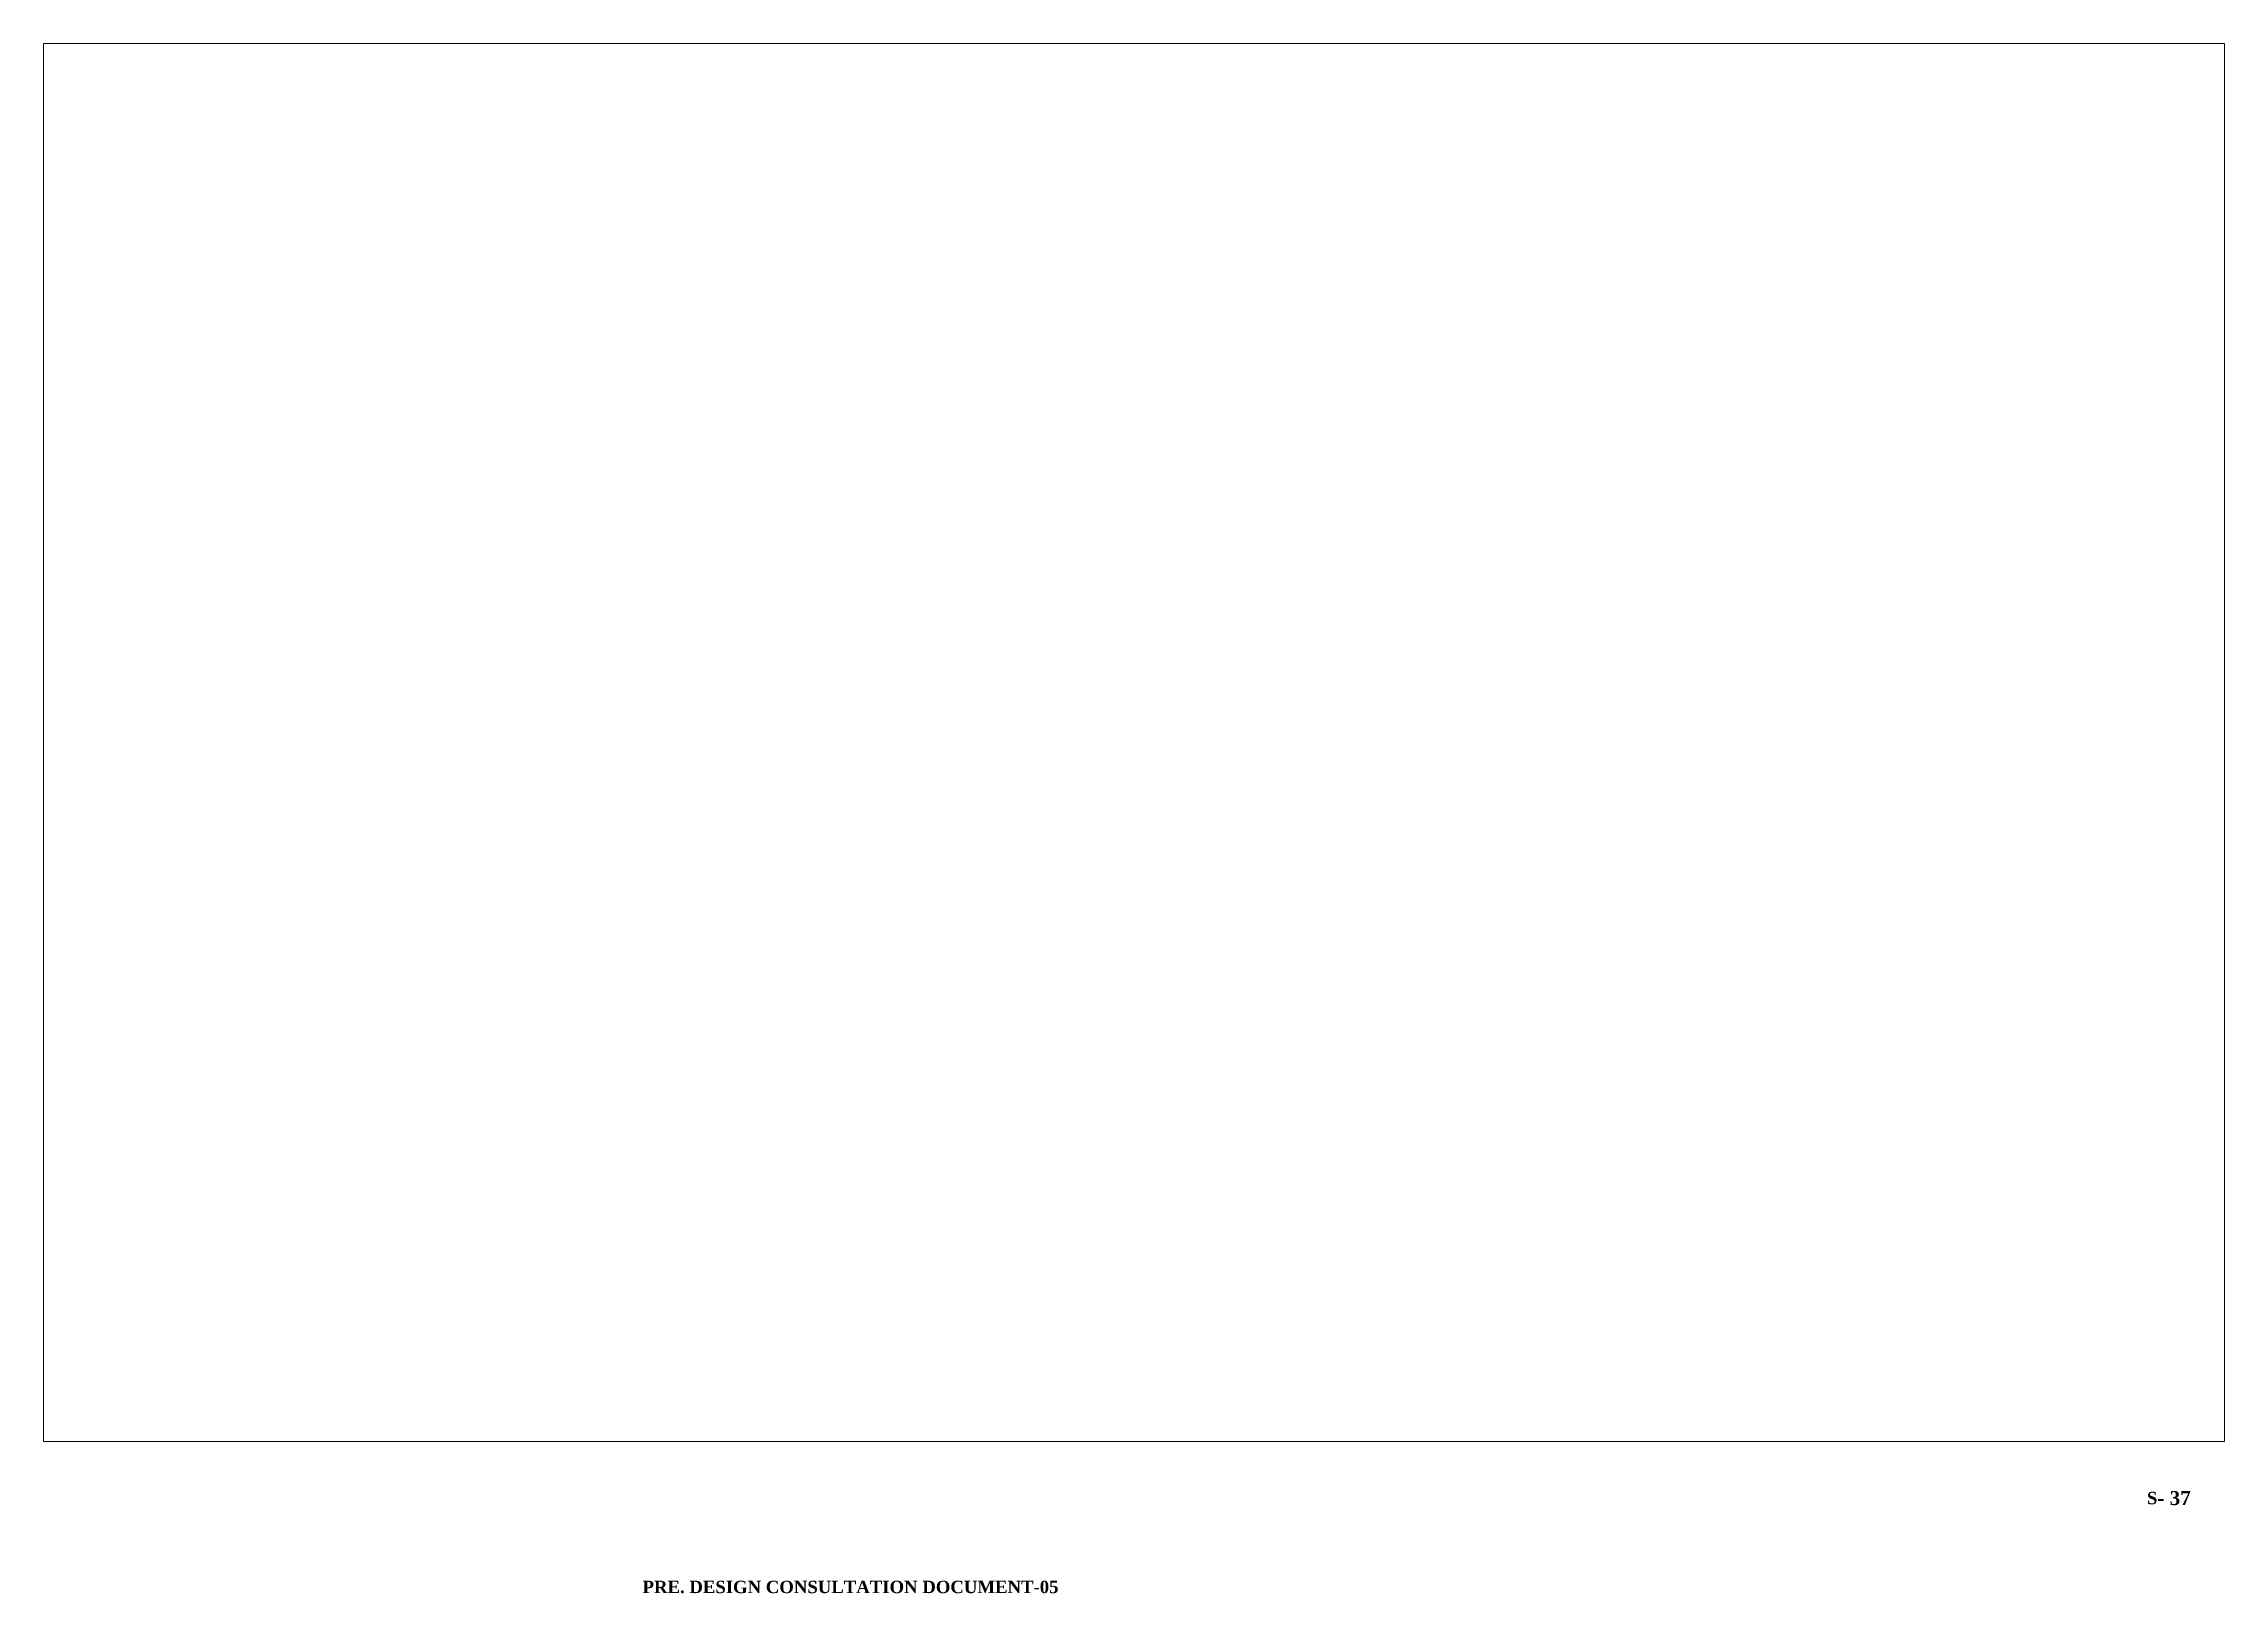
# Paper-space layout 'R5' of a CAD drawing. Header units: millimetres. Extents: x 933 to 1329, y -9 to 272.
import ezdxf

# ---------------------------------------------------------------- set-up
doc = ezdxf.new("R2010")
doc.units = ezdxf.units.MM
doc.header["$LTSCALE"] = 10
doc.layers.add('Text', color=7, linetype='Continuous')
doc.styles.add('TNR', font='times.ttf')

psp = doc.layouts.new('R5')

# ---------------------------------------------------------------- texts
at = {"layer": 'Text', "linetype": 'Continuous', "char_height": 2.25, "attachment_point": 5, "style": 'TNR'}
for s, insert, width in [('\\A1;{\\fRomantic|b1|i0|c2|p2;\\C7;S\\H1.12743x;- 37}', (1318.67, 7.85), 12.4509), ('\\A1;{\\fRomantic|b1|i0|c2|p2;\\C7;PRE. DESIGN CONSULTATION DOCUMENT-05}', (1079.26, -8.3), 79.8601)]:
    psp.add_mtext(s, dxfattribs=dict(at, insert=insert, width=width))

# ---------------------------------------------------------------- viewports
at = {"layer": 'Defpoints', "ltscale": 10, "view_target_point": (-336364, 205204.17)}
psp.add_viewport(center=(1130.74, 145.05), size=(396.03, 253.8679), view_center_point=(354118.78, -200734.29), view_height=2904.8551, dxfattribs=at)

doc.saveas('drawing.dxf')
